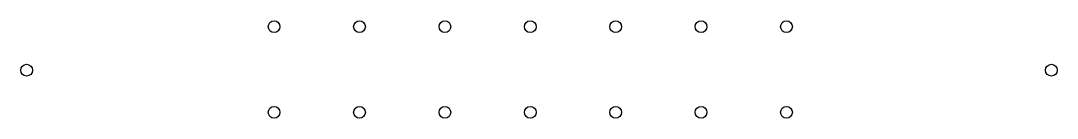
# Model space of a CAD drawing. Extents: x -0.01 to 1.21, y -0.01 to 1.26.
# Drawn here: x -0.007 to 1.207, y 1.144 to 1.258 of the extents above; entities outside this region: 2.
import ezdxf

# ---------------------------------------------------------------- set-up
doc = ezdxf.new("R2010")
doc.units = 0
doc.header["$MEASUREMENT"] = 0
doc.layers.add('BLACK', color=7, linetype='CONTINUOUS')

msp = doc.modelspace()

# ---------------------------------------------------------------- linework, layer by layer
at = {"layer": 'BLACK'}
for centre in [(0.2898, 1.2508), (0.3898, 1.2508), (0.4898, 1.2508), (0.5898, 1.2508), (0.6898, 1.2508), (0.7898, 1.2508), (0.8898, 1.2508), (0, 1.2), (1.2, 1.2), (0.2898, 1.1508), (0.3898, 1.1508), (0.4898, 1.1508), (0.5898, 1.1508), (0.6898, 1.1508), (0.7898, 1.1508), (0.8898, 1.1508), (0, 0), (1.2, 0)]:
    msp.add_circle(centre, 0.00689, dxfattribs=at)

doc.saveas('drawing.dxf')
